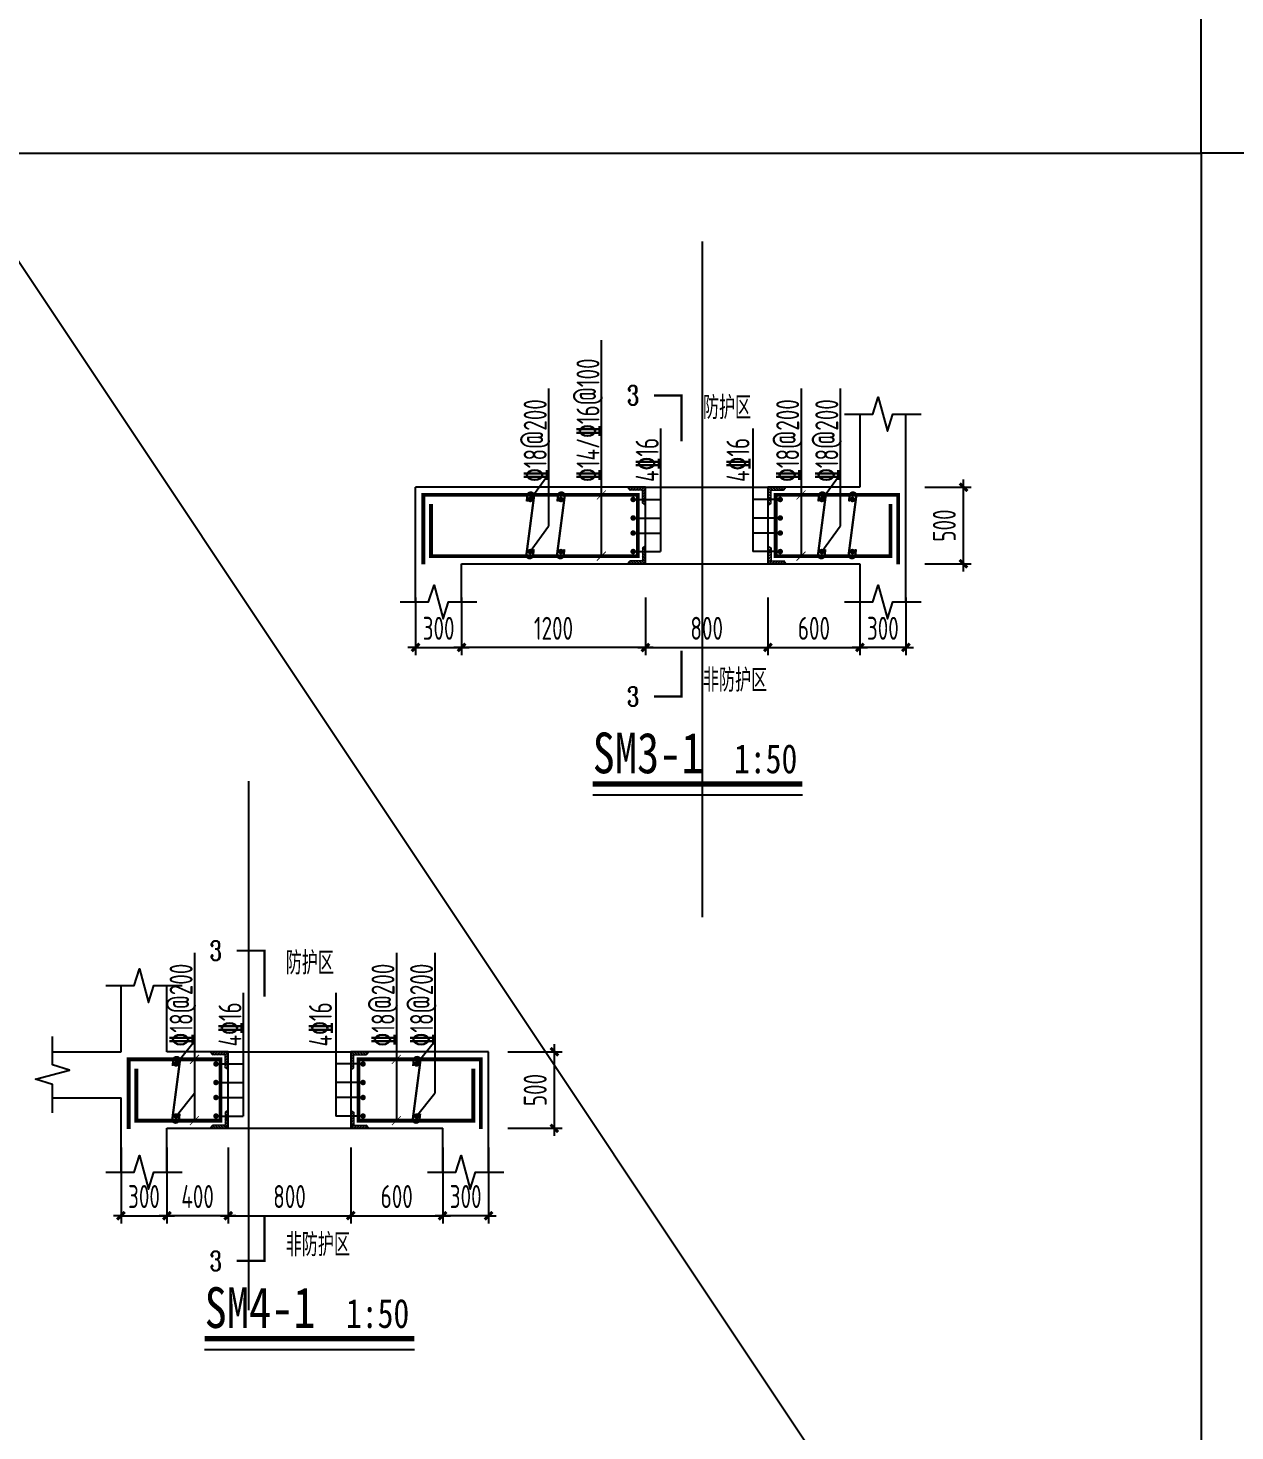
# Model space of a CAD drawing. Extents: x -502255 to 1362592, y -400300 to 332622.
# Drawn here: x 401668 to 409547, y -161751 to -152592 of the extents above; entities that cross this region are included whole.
import ezdxf

# ---------------------------------------------------------------- set-up
doc = ezdxf.new("R2010")
doc.units = 0
doc.header["$LTSCALE"] = 1000
doc.header["$MEASUREMENT"] = 0
doc.linetypes.add('DASH', pattern=[0.35, 0.25, -0.1])
for name, color, linetype in [('0_XREF', 7, 'Continuous'), ('DIM', 3, 'Continuous'), ('DIM_SYMB', 3, 'Continuous'), ('PUB_TEXT', 7, 'Continuous'), ('REIN', 1, 'Continuous'), ('RF-QT', 30, 'Continuous'), ('TEXT', 53, 'Continuous'), ('THIN', 7, 'Continuous'), ('WALL', 2, 'Continuous')]:
    doc.layers.add(name, color=color, linetype=linetype)
doc.layers.add('人防细线', color=142, linetype='Continuous', lineweight=18)
doc.styles.add('_TCH_LABEL', font='COMPLEX', dxfattribs={"bigfont": 'GBCBIG'})
doc.styles.get("Standard").update_dxf_attribs({"font": 'tssdeng2.shx', "width": 0.7, "bigfont": '@@hztxt.shx'})
doc.styles.add('TSSD_Rein', font='tssdeng2.shx', dxfattribs={"width": 0.7, "bigfont": 'hztxt.shx'})
doc.styles.add('TYDG_01', font='', dxfattribs={"width": 0.8})
doc.styles.get('TYDG_01').set_extended_font_data('SimSun')
doc.dimstyles.new('TSSD_50_50', dxfattribs={"dimtxt": 150, "dimasz": 50, "dimexe": 50, "dimexo": 125, "dimgap": 50, "dimtad": 1, "dimdec": 0, "dimzin": 0, "dimdsep": 46, "dimtxsty": 'Standard', "dimblk": 'ARCHTICK', "dimcen": 0, "dimdle": 50, "dimclrt": 7, "dimadec": 0, "dimazin": 0, "dimtfac": 1, "dimtdec": 0, "dimtix": 1, "dimtmove": 2, "dimatfit": 3, "dimfxl": 1, "dimtolj": 1, "dimtzin": 0, "dimarcsym": 0})

# ---------------------------------------------------------------- blocks, each defined once
blk = doc.blocks.new('MJ-U')
at = {"layer": 'WALL'}
h = blk.add_hatch(dxfattribs=at)
h.set_pattern_fill('ANSI31', color=6, scale=100, style=0)
h.set_pattern_definition([(45, (-873776.461, -21584.63), (-8.83883476, 8.83883476), [])])
h.paths.add_polyline_path([(-117.2, 0), (0, 0), (0, -118.5), (-20, -104.4), (-20, -20), (-100.4, -20)])
at = {"layer": 'WALL', "color": 6}
blk.add_line((-117.2, 0), (-100.4, -20), dxfattribs=at)
at = {"layer": '人防细线', "color": 6}
for p, q in [((-117.2, 0), (0, 0)), ((-100.4, -20), (-117.2, 0)), ((0, 0), (0, -118.5)), ((-20, -20), (-100.4, -20)), ((-20, -104.4), (-20, -20)), ((0, -118.5), (-20, -104.4))]:
    blk.add_line(p, q, dxfattribs=at)
blk = doc.blocks.new('_ArchTick')
at = {"color": 0, "linetype": 'ByBlock', "const_width": 0.4}
blk.add_lwpolyline([(-0.5, -0.5), (0.5, 0.5)], dxfattribs=at)
blk = doc.blocks.new('*D1134')
at = {"layer": 'Defpoints', "color": 0, "transparency": 16777216}
for p in [(405698.1, -156184), (406498.1, -156184), (406498.1, -156635.8)]:
    blk.add_point(p, dxfattribs=at)
at = {"layer": 'DIM', "color": 0, "lineweight": -2, "transparency": 16777216}
for p, q in [((405698.1, -156309), (405698.1, -156685.8)), ((406498.1, -156309), (406498.1, -156685.8)), ((405648.1, -156635.8), (406548.1, -156635.8))]:
    blk.add_line(p, q, dxfattribs=at)
at = {"layer": 'DIM', "color": 0, "lineweight": -2, "transparency": 16777216, "xscale": 50, "yscale": 50, "zscale": 50, "rotation": 180}
blk.add_blockref('_ArchTick', (405698.1, -156635.8), dxfattribs=at)
at = {"layer": 'DIM', "color": 0, "lineweight": -2, "transparency": 16777216, "xscale": 50, "yscale": 50, "zscale": 50}
blk.add_blockref('_ArchTick', (406498.1, -156635.8), dxfattribs=at)
at = {"layer": 'DIM', "color": 7, "transparency": 16777216, "insert": (406098.1, -156510.8), "char_height": 150, "attachment_point": 5}
blk.add_mtext('\\A1;800', dxfattribs=at)
blk = doc.blocks.new('*D1135')
at = {"layer": 'Defpoints', "color": 0, "transparency": 16777216}
for p in [(406498.1, -156184), (407098.1, -156184, -51.4), (407098.1, -156635.8)]:
    blk.add_point(p, dxfattribs=at)
at = {"layer": 'DIM', "color": 0, "lineweight": -2, "transparency": 16777216}
for p, q in [((406498.1, -156309), (406498.1, -156685.8)), ((407098.1, -156309), (407098.1, -156685.8)), ((406448.1, -156635.8), (407148.1, -156635.8))]:
    blk.add_line(p, q, dxfattribs=at)
at = {"layer": 'DIM', "color": 0, "lineweight": -2, "transparency": 16777216, "xscale": 50, "yscale": 50, "zscale": 50, "rotation": 180}
blk.add_blockref('_ArchTick', (406498.1, -156635.8), dxfattribs=at)
at = {"layer": 'DIM', "color": 0, "lineweight": -2, "transparency": 16777216, "xscale": 50, "yscale": 50, "zscale": 50}
blk.add_blockref('_ArchTick', (407098.1, -156635.8), dxfattribs=at)
at = {"layer": 'DIM', "color": 7, "transparency": 16777216, "insert": (406798.1, -156510.8), "char_height": 150, "attachment_point": 5}
blk.add_mtext('\\A1;600', dxfattribs=at)
blk = doc.blocks.new('*D1136')
at = {"layer": 'Defpoints', "color": 0, "transparency": 16777216}
for p in [(404498.1, -156184, -102.8), (405698.1, -156184), (404498.1, -156635.8)]:
    blk.add_point(p, dxfattribs=at)
at = {"layer": 'DIM', "color": 0, "lineweight": -2, "transparency": 16777216}
for p, q in [((404498.1, -156309), (404498.1, -156685.8)), ((405698.1, -156309), (405698.1, -156685.8)), ((405748.1, -156635.8), (404448.1, -156635.8))]:
    blk.add_line(p, q, dxfattribs=at)
at = {"layer": 'DIM', "color": 0, "lineweight": -2, "transparency": 16777216, "xscale": 50, "yscale": 50, "zscale": 50}
for p, rotation in [((404498.1, -156635.8), 179.9999999898515), ((405698.1, -156635.8), 359.9999999898516)]:
    blk.add_blockref('_ArchTick', p, dxfattribs=dict(at, rotation=rotation))
at = {"layer": 'DIM', "color": 7, "transparency": 16777216, "insert": (405098.1, -156510.8), "char_height": 150, "attachment_point": 5, "rotation": 360}
blk.add_mtext('\\A1;1200', dxfattribs=at)
blk = doc.blocks.new('*D1137')
at = {"layer": 'Defpoints', "color": 0, "transparency": 16777216}
for p in [(407098.1, -156184, -51.4), (407398.1, -156184, -25.7), (407098.1, -156635.8)]:
    blk.add_point(p, dxfattribs=at)
at = {"layer": 'DIM', "color": 0, "lineweight": -2, "transparency": 16777216}
for p, q in [((407098.1, -156309), (407098.1, -156685.8)), ((407398.1, -156309), (407398.1, -156685.8)), ((407098.1, -156635.8), (407048.1, -156635.8)), ((407398.1, -156635.8), (407098.1, -156635.8)), ((407398.1, -156635.8), (407448.1, -156635.8))]:
    blk.add_line(p, q, dxfattribs=at)
at = {"layer": 'DIM', "color": 0, "lineweight": -2, "transparency": 16777216, "xscale": 50, "yscale": 50, "zscale": 50}
blk.add_blockref('_ArchTick', (407098.1, -156635.8), dxfattribs=at)
at = {"layer": 'DIM', "color": 0, "lineweight": -2, "transparency": 16777216, "xscale": 50, "yscale": 50, "zscale": 50, "rotation": 180}
blk.add_blockref('_ArchTick', (407398.1, -156635.8), dxfattribs=at)
at = {"layer": 'DIM', "color": 7, "transparency": 16777216, "insert": (407248.1, -156510.8), "char_height": 150, "attachment_point": 5}
blk.add_mtext('\\A1;300', dxfattribs=at)
blk = doc.blocks.new('*D1138')
at = {"layer": 'Defpoints', "color": 0, "transparency": 16777216}
for p in [(404198.1, -156184, -25.7), (404498.1, -156184, -51.4), (404498.1, -156635.8)]:
    blk.add_point(p, dxfattribs=at)
at = {"layer": 'DIM', "color": 0, "lineweight": -2, "transparency": 16777216}
for p, q in [((404198.1, -156309), (404198.1, -156685.8)), ((404498.1, -156309), (404498.1, -156685.8)), ((404198.1, -156635.8), (404148.1, -156635.8)), ((404198.1, -156635.8), (404498.1, -156635.8)), ((404498.1, -156635.8), (404548.1, -156635.8))]:
    blk.add_line(p, q, dxfattribs=at)
at = {"layer": 'DIM', "color": 0, "lineweight": -2, "transparency": 16777216, "xscale": 50, "yscale": 50, "zscale": 50}
blk.add_blockref('_ArchTick', (404198.1, -156635.8), dxfattribs=at)
at = {"layer": 'DIM', "color": 0, "lineweight": -2, "transparency": 16777216, "xscale": 50, "yscale": 50, "zscale": 50, "rotation": 180}
blk.add_blockref('_ArchTick', (404498.1, -156635.8), dxfattribs=at)
at = {"layer": 'DIM', "color": 7, "transparency": 16777216, "insert": (404348.1, -156510.8), "char_height": 150, "attachment_point": 5}
blk.add_mtext('\\A1;300', dxfattribs=at)
blk = doc.blocks.new('*D1155')
at = {"layer": 'Defpoints', "color": 0, "transparency": 16777216}
for p in [(402974.7, -159775.2), (403774.7, -159775.2), (403774.7, -160345.8)]:
    blk.add_point(p, dxfattribs=at)
at = {"layer": 'DIM', "color": 0, "lineweight": -2, "transparency": 16777216}
for p, q in [((402974.7, -159900.2), (402974.7, -160395.8)), ((403774.7, -159900.2), (403774.7, -160395.8)), ((402924.7, -160345.8), (403824.7, -160345.8))]:
    blk.add_line(p, q, dxfattribs=at)
at = {"layer": 'DIM', "color": 0, "lineweight": -2, "transparency": 16777216, "xscale": 50, "yscale": 50, "zscale": 50, "rotation": 180}
blk.add_blockref('_ArchTick', (402974.7, -160345.8), dxfattribs=at)
at = {"layer": 'DIM', "color": 0, "lineweight": -2, "transparency": 16777216, "xscale": 50, "yscale": 50, "zscale": 50}
blk.add_blockref('_ArchTick', (403774.7, -160345.8), dxfattribs=at)
at = {"layer": 'DIM', "color": 7, "transparency": 16777216, "insert": (403374.7, -160220.8), "char_height": 150, "attachment_point": 5}
blk.add_mtext('\\A1;800', dxfattribs=at)
blk = doc.blocks.new('*D1156')
at = {"layer": 'Defpoints', "color": 0, "transparency": 16777216}
for p in [(403774.7, -159775.2), (404374.7, -159775.2, -51.4), (404374.7, -160345.8)]:
    blk.add_point(p, dxfattribs=at)
at = {"layer": 'DIM', "color": 0, "lineweight": -2, "transparency": 16777216}
for p, q in [((403774.7, -159900.2), (403774.7, -160395.8)), ((404374.7, -159900.2), (404374.7, -160395.8)), ((403724.7, -160345.8), (404424.7, -160345.8))]:
    blk.add_line(p, q, dxfattribs=at)
at = {"layer": 'DIM', "color": 0, "lineweight": -2, "transparency": 16777216, "xscale": 50, "yscale": 50, "zscale": 50, "rotation": 180}
blk.add_blockref('_ArchTick', (403774.7, -160345.8), dxfattribs=at)
at = {"layer": 'DIM', "color": 0, "lineweight": -2, "transparency": 16777216, "xscale": 50, "yscale": 50, "zscale": 50}
blk.add_blockref('_ArchTick', (404374.7, -160345.8), dxfattribs=at)
at = {"layer": 'DIM', "color": 7, "transparency": 16777216, "insert": (404074.7, -160220.8), "char_height": 150, "attachment_point": 5}
blk.add_mtext('\\A1;600', dxfattribs=at)
blk = doc.blocks.new('*D1157')
at = {"layer": 'Defpoints', "color": 0, "transparency": 16777216}
for p in [(404374.7, -159775.2, -51.4), (404674.7, -159775.2, -25.7), (404374.7, -160345.8)]:
    blk.add_point(p, dxfattribs=at)
at = {"layer": 'DIM', "color": 0, "lineweight": -2, "transparency": 16777216}
for p, q in [((404374.7, -159900.2), (404374.7, -160395.8)), ((404674.7, -159900.2), (404674.7, -160395.8)), ((404374.7, -160345.8), (404324.7, -160345.8)), ((404674.7, -160345.8), (404374.7, -160345.8)), ((404674.7, -160345.8), (404724.7, -160345.8))]:
    blk.add_line(p, q, dxfattribs=at)
at = {"layer": 'DIM', "color": 0, "lineweight": -2, "transparency": 16777216, "xscale": 50, "yscale": 50, "zscale": 50}
blk.add_blockref('_ArchTick', (404374.7, -160345.8), dxfattribs=at)
at = {"layer": 'DIM', "color": 0, "lineweight": -2, "transparency": 16777216, "xscale": 50, "yscale": 50, "zscale": 50, "rotation": 180}
blk.add_blockref('_ArchTick', (404674.7, -160345.8), dxfattribs=at)
at = {"layer": 'DIM', "color": 7, "transparency": 16777216, "insert": (404524.7, -160220.8), "char_height": 150, "attachment_point": 5}
blk.add_mtext('\\A1;300', dxfattribs=at)
blk = doc.blocks.new('*D1159')
at = {"layer": 'Defpoints', "color": 0, "transparency": 16777216}
for p in [(402574.7, -159775.2, -201.4), (402974.7, -159775.2), (402574.7, -160345.8)]:
    blk.add_point(p, dxfattribs=at)
at = {"layer": 'DIM', "color": 0, "lineweight": -2, "transparency": 16777216}
for p, q in [((402574.7, -159900.2), (402574.7, -160395.8)), ((402974.7, -159900.2), (402974.7, -160395.8)), ((403024.7, -160345.8), (402524.7, -160345.8))]:
    blk.add_line(p, q, dxfattribs=at)
at = {"layer": 'DIM', "color": 0, "lineweight": -2, "transparency": 16777216, "xscale": 50, "yscale": 50, "zscale": 50, "rotation": 180}
blk.add_blockref('_ArchTick', (402574.7, -160345.8), dxfattribs=at)
at = {"layer": 'DIM', "color": 0, "lineweight": -2, "transparency": 16777216, "xscale": 50, "yscale": 50, "zscale": 50}
blk.add_blockref('_ArchTick', (402974.7, -160345.8), dxfattribs=at)
at = {"layer": 'DIM', "color": 7, "transparency": 16777216, "insert": (402774.7, -160220.8), "char_height": 150, "attachment_point": 5}
blk.add_mtext('\\A1;400', dxfattribs=at)
blk = doc.blocks.new('*D1158')
at = {"layer": 'Defpoints', "color": 0, "transparency": 16777216}
for p in [(402274.7, -159775.2, -25.7), (402574.7, -159775.2, -51.4), (402574.7, -160345.8)]:
    blk.add_point(p, dxfattribs=at)
at = {"layer": 'DIM', "color": 0, "lineweight": -2, "transparency": 16777216}
for p, q in [((402274.7, -159900.2), (402274.7, -160395.8)), ((402574.7, -159900.2), (402574.7, -160395.8)), ((402274.7, -160345.8), (402224.7, -160345.8)), ((402274.7, -160345.8), (402574.7, -160345.8)), ((402574.7, -160345.8), (402624.7, -160345.8))]:
    blk.add_line(p, q, dxfattribs=at)
at = {"layer": 'DIM', "color": 0, "lineweight": -2, "transparency": 16777216, "xscale": 50, "yscale": 50, "zscale": 50}
blk.add_blockref('_ArchTick', (402274.7, -160345.8), dxfattribs=at)
at = {"layer": 'DIM', "color": 0, "lineweight": -2, "transparency": 16777216, "xscale": 50, "yscale": 50, "zscale": 50, "rotation": 180}
blk.add_blockref('_ArchTick', (402574.7, -160345.8), dxfattribs=at)
at = {"layer": 'DIM', "color": 7, "transparency": 16777216, "insert": (402424.7, -160220.8), "char_height": 150, "attachment_point": 5}
blk.add_mtext('\\A1;300', dxfattribs=at)
blk = doc.blocks.new('*D1200')
at = {"layer": 'Defpoints', "color": 0, "transparency": 16777216}
for p in [(404674.7, -159275.2, -51.4), (405103.6, -159275.2), (404674.7, -159775.2, -8.6)]:
    blk.add_point(p, dxfattribs=at)
at = {"layer": 'DIM', "color": 0, "lineweight": -2, "transparency": 16777216}
for p, q in [((404799.7, -159275.2), (405153.6, -159275.2)), ((405103.6, -159825.2), (405103.6, -159225.2)), ((404799.7, -159775.2), (405153.6, -159775.2))]:
    blk.add_line(p, q, dxfattribs=at)
at = {"layer": 'DIM', "color": 0, "lineweight": -2, "transparency": 16777216, "xscale": 50, "yscale": 50, "zscale": 50}
for p, rotation in [((405103.6, -159275.2), 90), ((405103.6, -159775.2), 270)]:
    blk.add_blockref('_ArchTick', p, dxfattribs=dict(at, rotation=rotation))
at = {"layer": 'DIM', "color": 7, "transparency": 16777216, "insert": (404978.6, -159525.2), "char_height": 150, "attachment_point": 5, "rotation": 90}
blk.add_mtext('\\A1;500', dxfattribs=at)
blk = doc.blocks.new('*D1202')
at = {"layer": 'Defpoints', "color": 0, "transparency": 16777216}
for p in [(407398.1, -155589.7, -51.4), (407774.4, -155589.7), (407398.1, -156089.7, -8.6)]:
    blk.add_point(p, dxfattribs=at)
at = {"layer": 'DIM', "color": 0, "lineweight": -2, "transparency": 16777216}
for p, q in [((407523.1, -155589.7), (407824.4, -155589.7)), ((407774.4, -156139.7), (407774.4, -155539.7)), ((407523.1, -156089.7), (407824.4, -156089.7))]:
    blk.add_line(p, q, dxfattribs=at)
at = {"layer": 'DIM', "color": 0, "lineweight": -2, "transparency": 16777216, "xscale": 50, "yscale": 50, "zscale": 50}
for p, rotation in [((407774.4, -155589.7), 90), ((407774.4, -156089.7), 270)]:
    blk.add_blockref('_ArchTick', p, dxfattribs=dict(at, rotation=rotation))
at = {"layer": 'DIM', "color": 7, "transparency": 16777216, "insert": (407649.4, -155839.7), "char_height": 150, "attachment_point": 5, "rotation": 90}
blk.add_mtext('\\A1;500', dxfattribs=at)

msp = doc.modelspace()

# ---------------------------------------------------------------- linework, layer by layer
for p, q in [((440189, -211992), (388167.5, -133959.8)), ((406068.3, -153986.1), (406068.3, -158395.8)), ((405698.1, -155589.7), (406498.1, -155589.7)), ((405698.1, -156089.7), (406498.1, -156089.7)), ((403107.7, -157509.7), (403107.7, -160963.5)), ((402974.7, -159275.2, 150), (403774.7, -159275.2, 150)), ((402974.7, -159775.2, 150), (403774.7, -159775.2, 150))]:
    msp.add_line(p, q)
for points in [[(395229.1, -153409.3), (409325.1, -153409.3), (409325.1, -144884.1), (395229.1, -144884.1)], [(423421.1, -153409.3), (409325.1, -153409.3), (409325.1, -144884.1), (423421.1, -144884.1)], [(395229.1, -153409.3), (409325.1, -153409.3), (409325.1, -161934.5), (395229.1, -161934.5)], [(423421.1, -153409.3), (409325.1, -153409.3), (409325.1, -161934.5), (423421.1, -161934.5)]]:
    msp.add_lwpolyline(points, close=True)
for points, const_width, elevation in [([(405380.9, -155669.1), (405439.7, -155610.3)], 5, -150), ([(406684.5, -155669.1), (406743.3, -155610.3)], 5, -150), ([(404248.6, -156093.3), (404248.6, -155639.7), (405648.1, -155639.7), (405648.1, -156039.7), (404298.6, -156039.7), (404298.6, -155699.7)], 25, -150), ([(407347.7, -156093.3), (407347.7, -155639.7), (406548.1, -155639.7), (406548.1, -156039.7), (407297.7, -156039.7), (407297.7, -155699.7)], 25, -150), ([(405380.9, -156069.1), (405439.7, -156010.3)], 5, -150), ([(406684.5, -156069.1), (406743.3, -156010.3)], 5, -150), ([(402325.1, -159778.8), (402325.1, -159325.2), (402924.7, -159325.2), (402924.7, -159725.2), (402375.1, -159725.2), (402375.1, -159385.2)], 25, 150), ([(404624.2, -159778.8), (404624.2, -159325.2), (403824.7, -159325.2), (403824.7, -159725.2), (404574.2, -159725.2), (404574.2, -159385.2)], 25, 150)]:
    msp.add_lwpolyline(points, dxfattribs=dict(const_width=const_width, elevation=elevation))
at = {"const_width": 5}
for points in [[(402724.7, -159354.6), (402783.4, -159295.8)], [(404042.8, -159354.6), (404101.5, -159295.8)], [(402724.7, -159754.6), (402783.4, -159695.8)], [(404042.8, -159754.6), (404101.5, -159695.8)]]:
    msp.add_lwpolyline(points, dxfattribs=at)
at = {"layer": 'DIM_SYMB', "const_width": 35}
for points in [[(405354.1, -157527.2), (406723.1, -157527.2)], [(402820.8, -161148.6), (404189.8, -161148.6)]]:
    msp.add_lwpolyline(points, dxfattribs=at)
at = {"layer": 'DIM_SYMB'}
for points in [[(405354.1, -157597.2), (406723.1, -157597.2)], [(402820.8, -161218.6), (404189.8, -161218.6)]]:
    msp.add_lwpolyline(points, dxfattribs=at)
at = {"layer": 'PUB_TEXT', "const_width": 15}
for points, elevation in [([(405753.9, -154989.8), (405933.9, -154989.8), (405933.9, -155289.8)], 150), ([(405753.9, -156955.7), (405933.9, -156955.7), (405933.9, -156655.7)], 150), ([(403030.5, -158615.5), (403210.5, -158615.5), (403210.5, -158915.5)], 300), ([(403030.5, -160641.2), (403210.5, -160641.2), (403210.5, -160341.2)], 300)]:
    msp.add_lwpolyline(points, dxfattribs=dict(at, elevation=elevation))
at = {"layer": 'REIN', "linetype": 'DASH', "ltscale": 0.3, "const_width": 15}
for points in [[(404923.4, -155682.8), (404928, -155643.1, -0.997671), (404971, -155648), (404921.4, -156028.9, 1.002334), (404964.4, -156033.8), (404969, -155994.1)], [(406826.9, -155682.8), (406831.5, -155643.1, -0.997671), (406874.5, -155648), (406824.9, -156028.9, 1.002334), (406868, -156033.8), (406872.6, -155994.1)]]:
    msp.add_lwpolyline(points, format="xyb", dxfattribs=at)
at = {"layer": 'REIN', "ltscale": 0.5, "const_width": 18}
for points, elevation in [([(404955.1, -155669.7, 1), (404937.1, -155669.7, 1)], -150), ([(405155.1, -155669.7, 1), (405137.1, -155669.7, 1)], -150), ([(405627.1, -155669.7, 1), (405609.1, -155669.7, 1)], -150), ([(406569.1, -155669.7, -1), (406587.1, -155669.7, -1)], -150), ([(406858.6, -155669.7, 1), (406840.6, -155669.7, 1)], -150), ([(407058.6, -155669.7, 1), (407040.6, -155669.7, 1)], -150), ([(405627.1, -155790.7, 1), (405609.1, -155790.7, 1)], -150), ([(406569.1, -155790.7, -1), (406587.1, -155790.7, -1)], -150), ([(405627.1, -155888.7, -1), (405609.1, -155888.7, -1)], -150), ([(406569.1, -155888.7, 1), (406587.1, -155888.7, 1)], -150), ([(404955.1, -156009.7, -1), (404937.1, -156009.7, -1)], -150), ([(405155.1, -156009.7, -1), (405137.1, -156009.7, -1)], -150), ([(405627.1, -156009.7, -1), (405609.1, -156009.7, -1)], -150), ([(406569.1, -156009.7, 1), (406587.1, -156009.7, 1)], -150), ([(406858.6, -156009.7, -1), (406840.6, -156009.7, -1)], -150), ([(407058.6, -156009.7, -1), (407040.6, -156009.7, -1)], -150), ([(402903.7, -159355.2, 1), (402885.7, -159355.2, 1)], 150), ([(403845.7, -159355.2, -1), (403863.7, -159355.2, -1)], 150), ([(402903.7, -159476.2, 1), (402885.7, -159476.2, 1)], 150), ([(403845.7, -159476.2, -1), (403863.7, -159476.2, -1)], 150), ([(402903.7, -159574.2, -1), (402885.7, -159574.2, -1)], 150), ([(403845.7, -159574.2, 1), (403863.7, -159574.2, 1)], 150), ([(402903.7, -159695.2, -1), (402885.7, -159695.2, -1)], 150), ([(403845.7, -159695.2, 1), (403863.7, -159695.2, 1)], 150)]:
    msp.add_lwpolyline(points, format="xyb", close=True, dxfattribs=dict(at, elevation=elevation))
at = {"layer": 'REIN', "ltscale": 0.3, "const_width": 15}
for points in [[(405123.4, -155682.8), (405128, -155643.1, -0.997671), (405171, -155648), (405121.4, -156028.9, 1.002334), (405164.4, -156033.8), (405169, -155994.1)], [(407026.9, -155682.8), (407031.5, -155643.1, -0.997671), (407074.5, -155648), (407024.9, -156028.9, 1.002334), (407068, -156033.8), (407072.6, -155994.1)]]:
    msp.add_lwpolyline(points, format="xyb", dxfattribs=at)
at = {"layer": 'REIN', "ltscale": 0.3, "const_width": 15, "elevation": 150}
for points in [[(402611.8, -159368.4), (402616.4, -159328.6, -0.997671), (402659.4, -159333.5), (402609.8, -159714.4, 1.002334), (402652.8, -159719.3), (402657.4, -159679.6)], [(404181.7, -159368.4), (404186.3, -159328.6, -0.997671), (404229.3, -159333.5), (404179.7, -159714.4, 1.002334), (404222.8, -159719.3), (404227.4, -159679.6)]]:
    msp.add_lwpolyline(points, format="xyb", dxfattribs=at)
at = {"layer": 'REIN', "ltscale": 0.5, "const_width": 18}
for points in [[(402625.5, -159355.2, -1), (402643.5, -159355.2, -1)], [(404195.4, -159355.2, -1), (404213.4, -159355.2, -1)], [(402625.5, -159695.2, 1), (402643.5, -159695.2, 1)], [(404195.4, -159695.2, 1), (404213.4, -159695.2, 1)]]:
    msp.add_lwpolyline(points, format="xyb", close=True, dxfattribs=at)
at = {"layer": 'RF-QT'}
for p, q in [((407098.1, -155112.7), (407098.1, -155589.7)), ((407398.1, -156338), (407398.1, -155112.7)), ((405698.1, -155589.7), (404198.1, -155589.7)), ((404198.1, -156338), (404198.1, -155589.7)), ((405698.1, -156089.7), (405698.1, -155589.7)), ((407098.1, -155589.7), (406498.1, -155589.7)), ((406498.1, -155589.7), (406498.1, -156089.7)), ((404498.1, -156089.7), (405698.1, -156089.7)), ((404498.1, -156338), (404498.1, -156089.7)), ((406498.1, -156089.7), (407098.1, -156089.7)), ((407098.1, -156089.7), (407098.1, -156338)), ((402274.7, -159275.2), (402274.7, -158843.7)), ((402574.7, -159275.2), (402574.7, -158843.7)), ((401827.5, -159275.2), (402274.7, -159275.2)), ((402974.7, -159275.2), (402574.7, -159275.2)), ((402974.7, -159775.2), (402974.7, -159275.2)), ((404674.7, -159275.2), (403774.7, -159275.2)), ((403774.7, -159275.2), (403774.7, -159775.2)), ((404674.7, -160062.3), (404674.7, -159275.2)), ((401827.5, -159575.2), (402274.7, -159575.2)), ((402274.7, -160062.3), (402274.7, -159575.2)), ((402574.7, -160062.3), (402574.7, -159775.2)), ((402574.7, -159775.2), (402974.7, -159775.2)), ((403774.7, -159775.2), (404374.7, -159775.2)), ((404374.7, -160062.3), (404374.7, -159775.2))]:
    msp.add_line(p, q, dxfattribs=at)
at = {"layer": 'TEXT', "ltscale": 100}
for p, q in [((405410.3, -154629.1, -150), (405410.3, -156039.7, -150)), ((405065.7, -154944.7, -150), (405065.7, -155844.8, -150)), ((406713.9, -154944.7, -150), (406713.9, -156039.7, -150)), ((406969.2, -154944.7, -150), (406969.2, -155844.8, -150)), ((405796.7, -155206, -150), (405796.7, -156009.7, -150)), ((406399.6, -155206, -150), (406399.6, -156009.7, -150)), ((404946.1, -155669.7, -150), (405065.7, -155504.8, -150)), ((406849.6, -155669.7, -150), (406969.2, -155504.8, -150)), ((405618.1, -155669.7, -150), (405796.7, -155669.7, -150)), ((406578.1, -155669.7, -150), (406399.6, -155669.7, -150)), ((405618.1, -155790.7, -150), (405796.7, -155790.7, -150)), ((406578.1, -155790.7, -150), (406399.6, -155790.7, -150)), ((404946.1, -156009.7, -150), (405065.7, -155844.8, -150)), ((405618.1, -155888.7, -150), (405796.7, -155888.7, -150)), ((406578.1, -155888.7, -150), (406399.6, -155888.7, -150)), ((406849.6, -156009.7, -150), (406969.2, -155844.8, -150)), ((405618.1, -156009.7, -150), (405796.7, -156009.7, -150)), ((406578.1, -156009.7, -150), (406399.6, -156009.7, -150)), ((402754.1, -158630.2), (402754.1, -159725.2)), ((404072.2, -158630.2), (404072.2, -159725.2)), ((404324, -158630.2), (404324, -159545.9)), ((403073.2, -158891.5, 150), (403073.2, -159695.2, 150)), ((403676.1, -158891.5, 150), (403676.1, -159695.2, 150)), ((402634.5, -159355.2), (402754.1, -159205.9)), ((404204.4, -159355.2), (404324, -159205.9)), ((402894.7, -159355.2, 150), (403073.2, -159355.2, 150)), ((403854.7, -159355.2, 150), (403676.1, -159355.2, 150)), ((402634.5, -159695.2), (402754.1, -159545.9)), ((402894.7, -159476.2, 150), (403073.2, -159476.2, 150)), ((403854.7, -159476.2, 150), (403676.1, -159476.2, 150)), ((404204.4, -159695.2), (404324, -159545.9)), ((402894.7, -159574.2, 150), (403073.2, -159574.2, 150)), ((403854.7, -159574.2, 150), (403676.1, -159574.2, 150)), ((402894.7, -159695.2, 150), (403073.2, -159695.2, 150)), ((403854.7, -159695.2, 150), (403676.1, -159695.2, 150))]:
    msp.add_line(p, q, dxfattribs=at)
at = {"layer": 'THIN', "elevation": -150}
for points in [[(406998.1, -155112.7), (407183.1, -155112.7), (407218.1, -155002.7), (407278.1, -155222.7), (407313.1, -155112.7), (407498.1, -155112.7)], [(404098.1, -156338), (404283.1, -156338), (404318.1, -156228), (404378.1, -156448), (404413.1, -156338), (404598.1, -156338)], [(406998.1, -156338), (407183.1, -156338), (407218.1, -156228), (407278.1, -156448), (407313.1, -156338), (407498.1, -156338)]]:
    msp.add_lwpolyline(points, dxfattribs=at)
at = {"layer": 'THIN'}
for points in [[(402174.7, -158843.7), (402359.7, -158843.7), (402394.7, -158733.7), (402454.7, -158953.7), (402489.7, -158843.7), (402674.7, -158843.7)], [(401827.5, -159675.2), (401827.5, -159490.2), (401717.5, -159455.2), (401937.5, -159395.2), (401827.5, -159360.2), (401827.5, -159175.2)], [(402174.7, -160062.3), (402359.7, -160062.3), (402394.7, -159952.3), (402454.7, -160172.3), (402489.7, -160062.3), (402674.7, -160062.3)], [(404274.7, -160062.3), (404459.7, -160062.3), (404494.7, -159952.3), (404554.7, -160172.3), (404589.7, -160062.3), (404774.7, -160062.3)]]:
    msp.add_lwpolyline(points, dxfattribs=at)

# ---------------------------------------------------------------- block references
at = {"layer": '0_XREF'}
for p in [(405698.1, -155589.7, -150), (402974.7, -159275.2, 150)]:
    msp.add_blockref('MJ-U', p, dxfattribs=at)
at = {"layer": '0_XREF', "xscale": -1}
for p in [(406498.1, -155589.7, -150), (403774.7, -159275.2, 150)]:
    msp.add_blockref('MJ-U', p, dxfattribs=at)
at = {"layer": '0_XREF', "xscale": -1, "rotation": 180}
for p in [(405698.1, -156089.7, -150), (402974.7, -159775.2, 150)]:
    msp.add_blockref('MJ-U', p, dxfattribs=at)
at = {"layer": '0_XREF', "rotation": 180}
for p in [(406498.1, -156089.7, -150), (403774.7, -159775.2, 150)]:
    msp.add_blockref('MJ-U', p, dxfattribs=at)

# ---------------------------------------------------------------- texts
at = {"layer": 'PUB_TEXT'}
for s, height, style, width, p in [('3', 127.5, '_TCH_LABEL', 0.705882, (405578.2, -155053.6, 150)), ('3', 127.5, '_TCH_LABEL', 0.705882, (405578.2, -157019.4, 150)), ('SM3-1', 265.82, 'TYDG_01', 0.8, (405354.1, -157457.2)), ('1:50', 189.87, 'TYDG_01', 0.8, (406276.5, -157457.2)), ('3', 127.5, '_TCH_LABEL', 0.705882, (402854.8, -158679.3, 300)), ('3', 127.5, '_TCH_LABEL', 0.705882, (402854.8, -160704.9, 300)), ('SM4-1', 265.82, 'TYDG_01', 0.8, (402820.8, -161078.6)), ('1:50', 189.87, 'TYDG_01', 0.8, (403743.2, -161078.6))]:
    msp.add_text(s, height=height, dxfattribs=dict(at, style=style, width=width)).set_placement(p)
at = {"layer": 'TEXT', "ltscale": 100, "style": 'TSSD_Rein', "width": 0.7}
for s, p in [('\x8414/\x8416@100', (405398.2, -155555.2, -150)), ('\x8418@200', (405053.6, -155555.2, -150)), ('\x8418@200', (406701.8, -155555.2, -150)), ('\x8418@200', (406957.1, -155555.2, -150)), ('4\x8416', (405784.6, -155555.2, -150)), ('4\x8416', (406377.4, -155555.2, -150)), ('\x8418@200', (402742, -159240.7)), ('\x8418@200', (404060.1, -159240.7)), ('\x8418@200', (404311.9, -159240.7)), ('4\x8416', (403061.1, -159240.7, 150)), ('4\x8416', (403651.6, -159240.7, 150))]:
    msp.add_text(s, height=150, rotation=90, dxfattribs=at).set_placement(p)
for s, p in [('防护区', (406073.4, -155144.9)), ('非防护区', (406073.4, -156924.7)), ('防护区', (403350, -158770.6, 150)), ('非防护区', (403350, -160610.2, 150))]:
    msp.add_text(s, height=150, dxfattribs=at).set_placement(p)

# ---------------------------------------------------------------- dimensions: what is measured, and where the dimension line sits
at = {"layer": 'DIM'}
for base, p1, p2, angle, picture, middle in [((407774.4, -155589.7, -98.6), (407398.1, -156089.7, -107.2), (407398.1, -155589.7, -150), 90, '*D1202', (407649.4, -155839.7, -98.6)), ((404498.1, -156635.8, -150), (405698.1, -156184, -150), (404498.1, -156184, -252.8), 180, '*D1136', (405098.1, -156510.8, -150)), ((407098.1, -156635.8, -150), (407398.1, -156184, -175.7), (407098.1, -156184, -201.4), 180, '*D1137', (407248.1, -156510.8, -150)), ((405103.6, -159275.2, 51.4), (404674.7, -159775.2, 42.8), (404674.7, -159275.2), 90, '*D1200', (404978.6, -159525.2, 51.4)), ((402574.7, -160345.8, 150), (402974.7, -159775.2, 150), (402574.7, -159775.2, -51.4), 180, '*D1159', (402774.7, -160220.8, 150)), ((404374.7, -160345.8, 150), (404674.7, -159775.2, 124.3), (404374.7, -159775.2, 98.6), 180, '*D1157', (404524.7, -160220.8, 150))]:
    dim = msp.add_linear_dim(base=base, p1=p1, p2=p2, angle=angle, dimstyle='TSSD_50_50', dxfattribs=at)
    dim.commit()
    dim.dimension.update_dxf_attribs({"geometry": picture, "text_midpoint": middle})
for base, p1, p2, picture, middle in [((404498.1, -156635.8, -150), (404198.1, -156184, -175.7), (404498.1, -156184, -201.4), '*D1138', (404348.1, -156510.8, -150)), ((406498.1, -156635.8, -150), (405698.1, -156184, -150), (406498.1, -156184, -150), '*D1134', (406098.1, -156510.8, -150)), ((407098.1, -156635.8, -150), (406498.1, -156184, -150), (407098.1, -156184, -201.4), '*D1135', (406798.1, -156510.8, -150)), ((402574.7, -160345.8), (402274.7, -159775.2, -25.7), (402574.7, -159775.2, -51.4), '*D1158', (402424.7, -160220.8)), ((403774.7, -160345.8, 150), (402974.7, -159775.2, 150), (403774.7, -159775.2, 150), '*D1155', (403374.7, -160220.8, 150)), ((404374.7, -160345.8, 150), (403774.7, -159775.2, 150), (404374.7, -159775.2, 98.6), '*D1156', (404074.7, -160220.8, 150))]:
    dim = msp.add_linear_dim(base=base, p1=p1, p2=p2, dimstyle='TSSD_50_50', dxfattribs=at)
    dim.commit()
    dim.dimension.update_dxf_attribs({"geometry": picture, "text_midpoint": middle})

doc.saveas('drawing.dxf')
